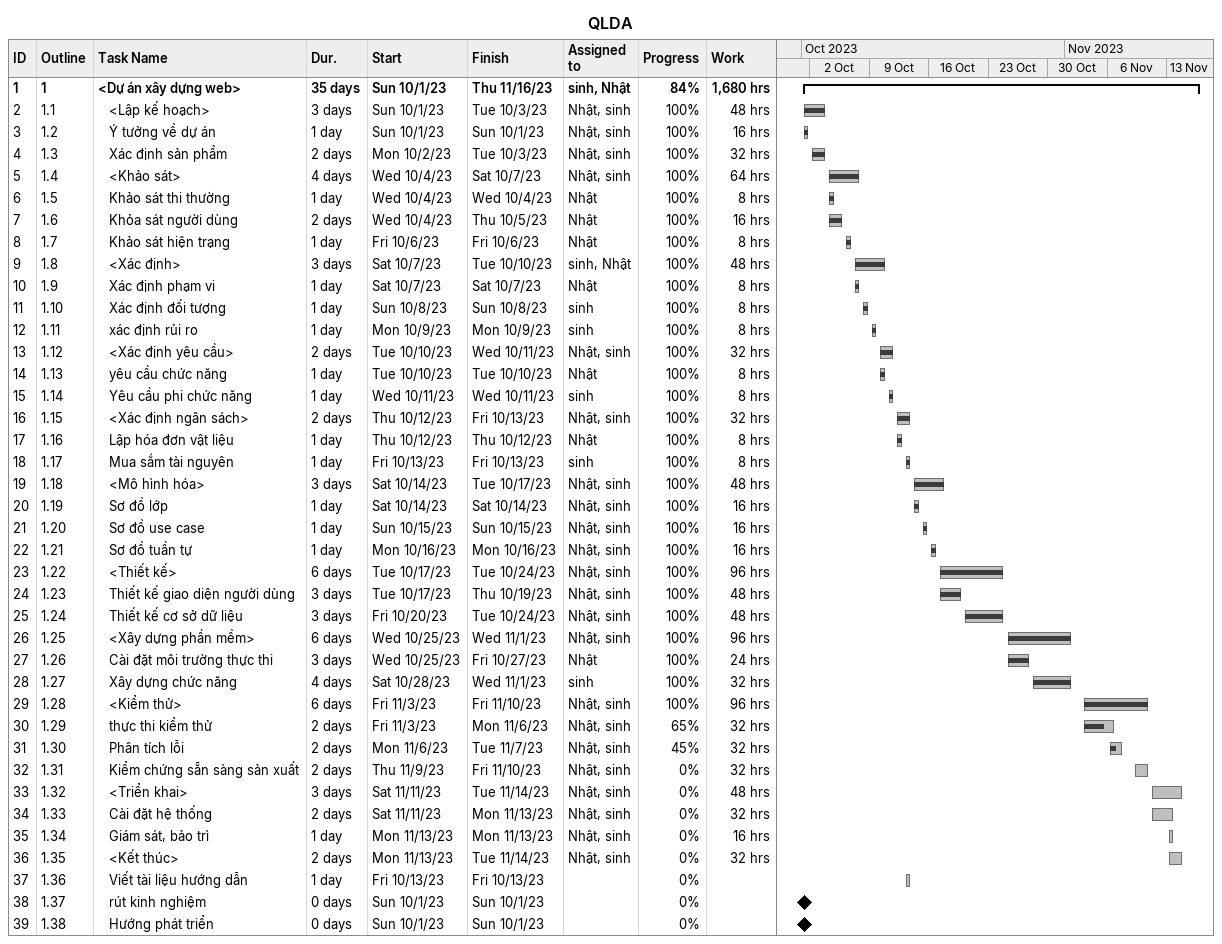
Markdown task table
QLDA

| ID | WBS | Task | Duration | Start | Finish | Resources | % complete | Work (h) |
|---|---|---|---|---|---|---|---|---|
| 1 | 1 | **<Dự án xây dựng web>** | 35d | 2023-10-01 | 2023-11-16 | sinh, Nhật | 84 | 1680 |
| 2 | 1.1 | <Lập kế hoạch> | 3d | 2023-10-01 | 2023-10-03 | Nhật, sinh | 100 | 48 |
| 3 | 1.2 | Ý tưởng về dự án | 1d | 2023-10-01 | 2023-10-01 | Nhật, sinh | 100 | 16 |
| 4 | 1.3 | Xác định sản phẩm | 2d | 2023-10-02 | 2023-10-03 | Nhật, sinh | 100 | 32 |
| 5 | 1.4 | <Khảo sát> | 4d | 2023-10-04 | 2023-10-07 | Nhật, sinh | 100 | 64 |
| 6 | 1.5 | Khảo sát thi thường | 1d | 2023-10-04 | 2023-10-04 | Nhật | 100 | 8 |
| 7 | 1.6 | Khỏa sát người dùng | 2d | 2023-10-04 | 2023-10-05 | Nhật | 100 | 16 |
| 8 | 1.7 | Khảo sát hiện trạng | 1d | 2023-10-06 | 2023-10-06 | Nhật | 100 | 8 |
| 9 | 1.8 | <Xác định> | 3d | 2023-10-07 | 2023-10-10 | sinh, Nhật | 100 | 48 |
| 10 | 1.9 | Xác định phạm vi | 1d | 2023-10-07 | 2023-10-07 | Nhật | 100 | 8 |
| 11 | 1.10 | Xác định đối tượng | 1d | 2023-10-08 | 2023-10-08 | sinh | 100 | 8 |
| 12 | 1.11 | xác định rủi ro | 1d | 2023-10-09 | 2023-10-09 | sinh | 100 | 8 |
| 13 | 1.12 | <Xác định yêu cầu> | 2d | 2023-10-10 | 2023-10-11 | Nhật, sinh | 100 | 32 |
| 14 | 1.13 | yêu cầu chức năng | 1d | 2023-10-10 | 2023-10-10 | Nhật | 100 | 8 |
| 15 | 1.14 | Yêu cầu phi chức năng | 1d | 2023-10-11 | 2023-10-11 | sinh | 100 | 8 |
| 16 | 1.15 | <Xác định ngân sách> | 2d | 2023-10-12 | 2023-10-13 | Nhật, sinh | 100 | 32 |
| 17 | 1.16 | Lập hóa đơn vật liệu | 1d | 2023-10-12 | 2023-10-12 | Nhật | 100 | 8 |
| 18 | 1.17 | Mua sắm tài nguyên | 1d | 2023-10-13 | 2023-10-13 | sinh | 100 | 8 |
| 19 | 1.18 | <Mô hình hóa> | 3d | 2023-10-14 | 2023-10-17 | Nhật, sinh | 100 | 48 |
| 20 | 1.19 | Sơ đồ lớp | 1d | 2023-10-14 | 2023-10-14 | Nhật, sinh | 100 | 16 |
| 21 | 1.20 | Sơ đồ use case | 1d | 2023-10-15 | 2023-10-15 | Nhật, sinh | 100 | 16 |
| 22 | 1.21 | Sơ đồ tuần tự | 1d | 2023-10-16 | 2023-10-16 | Nhật, sinh | 100 | 16 |
| 23 | 1.22 | <Thiết kế> | 6d | 2023-10-17 | 2023-10-24 | Nhật, sinh | 100 | 96 |
| 24 | 1.23 | Thiết kế giao diện người dùng | 3d | 2023-10-17 | 2023-10-19 | Nhật, sinh | 100 | 48 |
| 25 | 1.24 | Thiết kế cơ sở dữ liệu | 3d | 2023-10-20 | 2023-10-24 | Nhật, sinh | 100 | 48 |
| 26 | 1.25 | <Xây dựng phần mềm> | 6d | 2023-10-25 | 2023-11-01 | Nhật, sinh | 100 | 96 |
| 27 | 1.26 | Cài đặt môi trường thực thi | 3d | 2023-10-25 | 2023-10-27 | Nhật | 100 | 24 |
| 28 | 1.27 | Xây dựng chức năng | 4d | 2023-10-28 | 2023-11-01 | sinh | 100 | 32 |
| 29 | 1.28 | <Kiểm thử> | 6d | 2023-11-03 | 2023-11-10 | Nhật, sinh | 100 | 96 |
| 30 | 1.29 | thực thi kiểm thử | 2d | 2023-11-03 | 2023-11-06 | Nhật, sinh | 65 | 32 |
| 31 | 1.30 | Phân tích lỗi | 2d | 2023-11-06 | 2023-11-07 | Nhật, sinh | 45 | 32 |
| 32 | 1.31 | Kiểm chứng sẵn sàng sản xuất | 2d | 2023-11-09 | 2023-11-10 | Nhật, sinh | 0 | 32 |
| 33 | 1.32 | <Triển khai> | 3d | 2023-11-11 | 2023-11-14 | Nhật, sinh | 0 | 48 |
| 34 | 1.33 | Cài đặt hệ thống | 2d | 2023-11-11 | 2023-11-13 | Nhật, sinh | 0 | 32 |
| 35 | 1.34 | Giám sát, bảo trì | 1d | 2023-11-13 | 2023-11-13 | Nhật, sinh | 0 | 16 |
| 36 | 1.35 | <Kết thúc> | 2d | 2023-11-13 | 2023-11-14 | Nhật, sinh | 0 | 32 |
| 37 | 1.36 | Viết tài liệu hướng dẫn | 1d | 2023-10-13 | 2023-10-13 |  | 0 |  |
| 38 | 1.37 | rút kinh nghiệm | 0d | 2023-10-01 | 2023-10-01 |  | 0 |  |
| 39 | 1.38 | Hướng phát triển | 0d | 2023-10-01 | 2023-10-01 |  | 0 |  |
